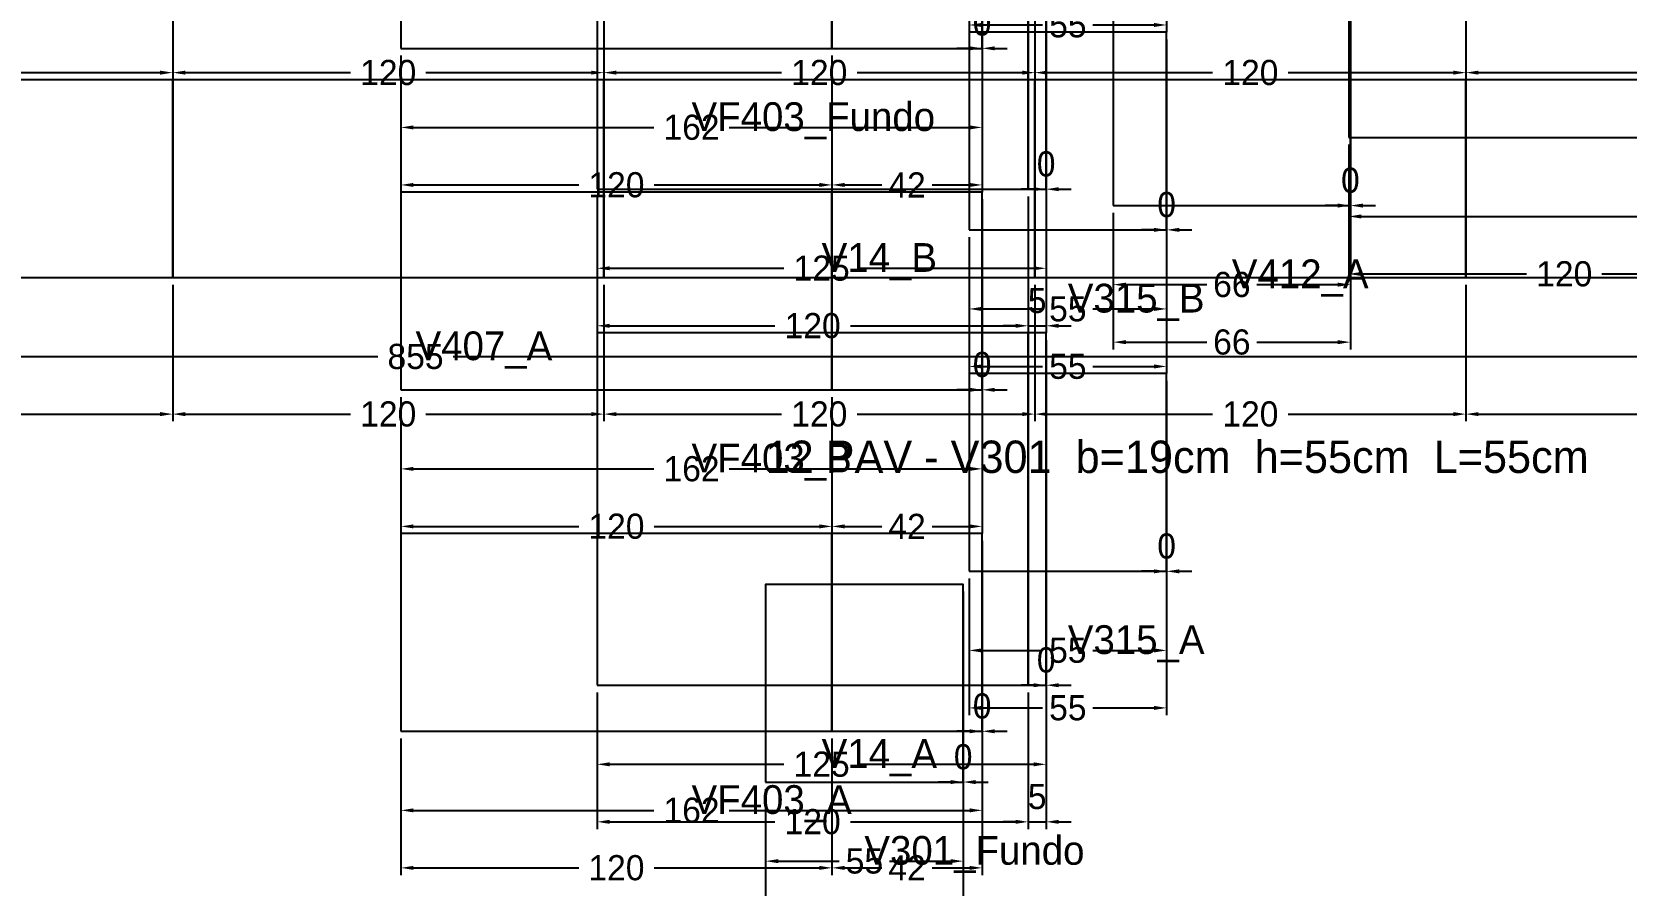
# Model space of a CAD drawing. Header units: metres. Extents: x 946 to 6411, y -603 to 1666.
# Drawn here: x 2185.2 to 2629.1, y -127.8 to 109.6 of the extents above; entities that cross this region are included whole.
import ezdxf

# ---------------------------------------------------------------- set-up
doc = ezdxf.new("R2010")
doc.units = ezdxf.units.M
doc.layers.add('COTA', color=3, linetype='Continuous')
doc.dimstyles.new('COTA_VIG', dxfattribs={"dimtxt": 7, "dimasz": 3.5, "dimexe": 2, "dimexo": 2, "dimgap": 1.5, "dimtad": 1, "dimdec": 1, "dimcen": 2.5, "dimclrd": 3, "dimclre": 3, "dimclrt": 3, "dimazin": 3, "dimtfac": 1, "dimtmove": 0, "dimatfit": 3})

# ---------------------------------------------------------------- blocks, each defined once
blk = doc.blocks.new('_CLOSEDFILLED')
at = {"color": 0, "linetype": 'BYBLOCK'}
blk.add_solid([(-1, 0.16), (0, 0), (-1, -0.16)], dxfattribs=at)
blk = doc.blocks.new('*D154')
at = {"color": 3}
for p, q in [((2342.6, -74.15), (2342.6, -96.15)), ((2467.6, -74.15), (2467.6, -96.15)), ((2346.1, -94.15), (2394.6, -94.15)), ((2415.6, -94.15), (2464.1, -94.15))]:
    blk.add_line(p, q, dxfattribs=at)
at = {"layer": 'Defpoints'}
for p in [(2342.6, -72.15), (2467.6, -72.15), (2342.6, -94.15)]:
    blk.add_point(p, dxfattribs=at)
at = {"layer": 'COTA', "color": 3, "xscale": 3.5, "yscale": 3.5, "rotation": 180}
blk.add_blockref('_CLOSEDFILLED', (2342.6, -94.15), dxfattribs=at)
at = {"layer": 'COTA', "color": 3, "xscale": 3.5, "yscale": 3.5}
blk.add_blockref('_CLOSEDFILLED', (2467.6, -94.15), dxfattribs=at)
at = {"layer": 'COTA', "color": 3, "insert": (2405.1, -94.15), "char_height": 7, "attachment_point": 5}
blk.add_mtext('125', dxfattribs=at)
blk = doc.blocks.new('*D155')
at = {"color": 3}
for p, q in [((2342.6, -74.15), (2342.6, -112.15)), ((2462.6, -74.15), (2462.6, -112.15)), ((2346.1, -110.15), (2392.1, -110.15)), ((2413.1, -110.15), (2459.1, -110.15))]:
    blk.add_line(p, q, dxfattribs=at)
at = {"layer": 'Defpoints'}
for p in [(2342.6, -72.15), (2462.6, -72.15), (2342.6, -110.15)]:
    blk.add_point(p, dxfattribs=at)
at = {"layer": 'COTA', "color": 3, "xscale": 3.5, "yscale": 3.5, "rotation": 180}
blk.add_blockref('_CLOSEDFILLED', (2342.6, -110.15), dxfattribs=at)
at = {"layer": 'COTA', "color": 3, "xscale": 3.5, "yscale": 3.5}
blk.add_blockref('_CLOSEDFILLED', (2462.6, -110.15), dxfattribs=at)
at = {"layer": 'COTA', "color": 3, "insert": (2402.6, -110.15), "char_height": 7, "attachment_point": 5}
blk.add_mtext('120', dxfattribs=at)
blk = doc.blocks.new('*D158')
at = {"color": 3}
for p, q in [((2342.6, 63.85), (2342.6, 41.85)), ((2467.6, 63.85), (2467.6, 41.85)), ((2346.1, 43.85), (2394.6, 43.85)), ((2415.6, 43.85), (2464.1, 43.85))]:
    blk.add_line(p, q, dxfattribs=at)
at = {"layer": 'Defpoints'}
for p in [(2342.6, 65.85), (2467.6, 65.85), (2342.6, 43.85)]:
    blk.add_point(p, dxfattribs=at)
at = {"layer": 'COTA', "color": 3, "xscale": 3.5, "yscale": 3.5, "rotation": 180}
blk.add_blockref('_CLOSEDFILLED', (2342.6, 43.85), dxfattribs=at)
at = {"layer": 'COTA', "color": 3, "xscale": 3.5, "yscale": 3.5}
blk.add_blockref('_CLOSEDFILLED', (2467.6, 43.85), dxfattribs=at)
at = {"layer": 'COTA', "color": 3, "insert": (2405.1, 43.85), "char_height": 7, "attachment_point": 5}
blk.add_mtext('125', dxfattribs=at)
blk = doc.blocks.new('*D159')
at = {"color": 3}
for p, q in [((2342.6, 63.85), (2342.6, 25.85)), ((2462.6, 63.85), (2462.6, 25.85)), ((2346.1, 27.85), (2392.1, 27.85)), ((2413.1, 27.85), (2459.1, 27.85))]:
    blk.add_line(p, q, dxfattribs=at)
at = {"layer": 'Defpoints'}
for p in [(2342.6, 65.85), (2462.6, 65.85), (2342.6, 27.85)]:
    blk.add_point(p, dxfattribs=at)
at = {"layer": 'COTA', "color": 3, "xscale": 3.5, "yscale": 3.5, "rotation": 180}
blk.add_blockref('_CLOSEDFILLED', (2342.6, 27.85), dxfattribs=at)
at = {"layer": 'COTA', "color": 3, "xscale": 3.5, "yscale": 3.5}
blk.add_blockref('_CLOSEDFILLED', (2462.6, 27.85), dxfattribs=at)
at = {"layer": 'COTA', "color": 3, "insert": (2402.6, 27.85), "char_height": 7, "attachment_point": 5}
blk.add_mtext('120', dxfattribs=at)
blk = doc.blocks.new('*D457')
at = {"color": 3}
for p, q in [((2551.82, 78.27), (2551.82, 56.27)), ((3372.82, 78.27), (3372.82, 56.27)), ((2555.32, 58.27), (2951.82, 58.27)), ((2972.82, 58.27), (3369.32, 58.27))]:
    blk.add_line(p, q, dxfattribs=at)
at = {"layer": 'Defpoints'}
for p in [(2551.82, 80.27), (3372.82, 80.27), (2551.82, 58.27)]:
    blk.add_point(p, dxfattribs=at)
at = {"layer": 'COTA', "color": 3, "xscale": 3.5, "yscale": 3.5, "rotation": 180}
blk.add_blockref('_CLOSEDFILLED', (2551.82, 58.27), dxfattribs=at)
at = {"layer": 'COTA', "color": 3, "xscale": 3.5, "yscale": 3.5}
blk.add_blockref('_CLOSEDFILLED', (3372.82, 58.27), dxfattribs=at)
at = {"layer": 'COTA', "color": 3, "insert": (2962.32, 58.27), "char_height": 7, "attachment_point": 5}
blk.add_mtext('821', dxfattribs=at)
blk = doc.blocks.new('*D458')
at = {"color": 3}
for p, q in [((2551.82, 78.27), (2551.82, 40.27)), ((2671.82, 78.27), (2671.82, 40.27)), ((2555.32, 42.27), (2601.32, 42.27)), ((2622.32, 42.27), (2668.32, 42.27))]:
    blk.add_line(p, q, dxfattribs=at)
at = {"layer": 'Defpoints'}
for p in [(2551.82, 80.27), (2671.82, 80.27), (2551.82, 42.27)]:
    blk.add_point(p, dxfattribs=at)
at = {"layer": 'COTA', "color": 3, "xscale": 3.5, "yscale": 3.5, "rotation": 180}
blk.add_blockref('_CLOSEDFILLED', (2551.82, 42.27), dxfattribs=at)
at = {"layer": 'COTA', "color": 3, "xscale": 3.5, "yscale": 3.5}
blk.add_blockref('_CLOSEDFILLED', (2671.82, 42.27), dxfattribs=at)
at = {"layer": 'COTA', "color": 3, "insert": (2611.82, 42.27), "char_height": 7, "attachment_point": 5}
blk.add_mtext('120', dxfattribs=at)
blk = doc.blocks.new('*D1324')
at = {"color": 3}
for p, q in [((2389.5, -101.09), (2389.5, -123.09)), ((2444.5, -101.09), (2444.5, -123.09)), ((2393, -121.09), (2410, -121.09)), ((2424, -121.09), (2441, -121.09))]:
    blk.add_line(p, q, dxfattribs=at)
at = {"layer": 'Defpoints'}
for p in [(2389.5, -99.09), (2444.5, -99.09), (2389.5, -121.09)]:
    blk.add_point(p, dxfattribs=at)
at = {"layer": 'COTA', "color": 3, "xscale": 3.5, "yscale": 3.5, "rotation": 180}
blk.add_blockref('_CLOSEDFILLED', (2389.5, -121.09), dxfattribs=at)
at = {"layer": 'COTA', "color": 3, "xscale": 3.5, "yscale": 3.5}
blk.add_blockref('_CLOSEDFILLED', (2444.5, -121.09), dxfattribs=at)
at = {"layer": 'COTA', "color": 3, "insert": (2417, -121.09), "char_height": 7, "attachment_point": 5}
blk.add_mtext('55', dxfattribs=at)
blk = doc.blocks.new('*D1325')
at = {"color": 3}
for p, q in [((2389.5, -101.09), (2389.5, -139.09)), ((2444.5, -101.09), (2444.5, -139.09)), ((2393, -137.09), (2410, -137.09)), ((2424, -137.09), (2441, -137.09))]:
    blk.add_line(p, q, dxfattribs=at)
at = {"layer": 'Defpoints'}
for p in [(2389.5, -99.09), (2444.5, -99.09), (2389.5, -137.09)]:
    blk.add_point(p, dxfattribs=at)
at = {"layer": 'COTA', "color": 3, "xscale": 3.5, "yscale": 3.5, "rotation": 180}
blk.add_blockref('_CLOSEDFILLED', (2389.5, -137.09), dxfattribs=at)
at = {"layer": 'COTA', "color": 3, "xscale": 3.5, "yscale": 3.5}
blk.add_blockref('_CLOSEDFILLED', (2444.5, -137.09), dxfattribs=at)
at = {"layer": 'COTA', "color": 3, "insert": (2417, -137.09), "char_height": 7, "attachment_point": 5}
blk.add_mtext('55', dxfattribs=at)
blk = doc.blocks.new('*D1483')
at = {"color": 3}
for p, q in [((2446.13, -42.46), (2446.13, -64.46)), ((2501.13, -42.46), (2501.13, -64.46)), ((2449.63, -62.46), (2466.63, -62.46)), ((2480.63, -62.46), (2497.63, -62.46))]:
    blk.add_line(p, q, dxfattribs=at)
at = {"layer": 'Defpoints'}
for p in [(2446.13, -40.46), (2501.13, -40.46), (2446.13, -62.46)]:
    blk.add_point(p, dxfattribs=at)
at = {"layer": 'COTA', "color": 3, "xscale": 3.5, "yscale": 3.5, "rotation": 180}
blk.add_blockref('_CLOSEDFILLED', (2446.13, -62.46), dxfattribs=at)
at = {"layer": 'COTA', "color": 3, "xscale": 3.5, "yscale": 3.5}
blk.add_blockref('_CLOSEDFILLED', (2501.13, -62.46), dxfattribs=at)
at = {"layer": 'COTA', "color": 3, "insert": (2473.63, -62.46), "char_height": 7, "attachment_point": 5}
blk.add_mtext('55', dxfattribs=at)
blk = doc.blocks.new('*D1484')
at = {"color": 3}
for p, q in [((2446.13, -42.46), (2446.13, -80.46)), ((2501.13, -42.46), (2501.13, -80.46)), ((2449.63, -78.46), (2466.63, -78.46)), ((2480.63, -78.46), (2497.63, -78.46))]:
    blk.add_line(p, q, dxfattribs=at)
at = {"layer": 'Defpoints'}
for p in [(2446.13, -40.46), (2501.13, -40.46), (2446.13, -78.46)]:
    blk.add_point(p, dxfattribs=at)
at = {"layer": 'COTA', "color": 3, "xscale": 3.5, "yscale": 3.5, "rotation": 180}
blk.add_blockref('_CLOSEDFILLED', (2446.13, -78.46), dxfattribs=at)
at = {"layer": 'COTA', "color": 3, "xscale": 3.5, "yscale": 3.5}
blk.add_blockref('_CLOSEDFILLED', (2501.13, -78.46), dxfattribs=at)
at = {"layer": 'COTA', "color": 3, "insert": (2473.63, -78.46), "char_height": 7, "attachment_point": 5}
blk.add_mtext('55', dxfattribs=at)
blk = doc.blocks.new('*D1486')
at = {"color": 3}
for p, q in [((2446.13, 52.54), (2446.13, 30.54)), ((2501.13, 52.54), (2501.13, 30.54)), ((2449.63, 32.54), (2466.63, 32.54)), ((2480.63, 32.54), (2497.63, 32.54))]:
    blk.add_line(p, q, dxfattribs=at)
at = {"layer": 'Defpoints'}
for p in [(2446.13, 54.54), (2501.13, 54.54), (2446.13, 32.54)]:
    blk.add_point(p, dxfattribs=at)
at = {"layer": 'COTA', "color": 3, "xscale": 3.5, "yscale": 3.5, "rotation": 180}
blk.add_blockref('_CLOSEDFILLED', (2446.13, 32.54), dxfattribs=at)
at = {"layer": 'COTA', "color": 3, "xscale": 3.5, "yscale": 3.5}
blk.add_blockref('_CLOSEDFILLED', (2501.13, 32.54), dxfattribs=at)
at = {"layer": 'COTA', "color": 3, "insert": (2473.63, 32.54), "char_height": 7, "attachment_point": 5}
blk.add_mtext('55', dxfattribs=at)
blk = doc.blocks.new('*D1487')
at = {"color": 3}
for p, q in [((2446.13, 52.54), (2446.13, 14.54)), ((2501.13, 52.54), (2501.13, 14.54)), ((2449.63, 16.54), (2466.63, 16.54)), ((2480.63, 16.54), (2497.63, 16.54))]:
    blk.add_line(p, q, dxfattribs=at)
at = {"layer": 'Defpoints'}
for p in [(2446.13, 54.54), (2501.13, 54.54), (2446.13, 16.54)]:
    blk.add_point(p, dxfattribs=at)
at = {"layer": 'COTA', "color": 3, "xscale": 3.5, "yscale": 3.5, "rotation": 180}
blk.add_blockref('_CLOSEDFILLED', (2446.13, 16.54), dxfattribs=at)
at = {"layer": 'COTA', "color": 3, "xscale": 3.5, "yscale": 3.5}
blk.add_blockref('_CLOSEDFILLED', (2501.13, 16.54), dxfattribs=at)
at = {"layer": 'COTA', "color": 3, "insert": (2473.63, 16.54), "char_height": 7, "attachment_point": 5}
blk.add_mtext('55', dxfattribs=at)
blk = doc.blocks.new('*D1490')
at = {"color": 3}
for p, q in [((2446.13, 147.54), (2446.13, 109.54)), ((2501.13, 147.54), (2501.13, 109.54)), ((2449.63, 111.54), (2466.63, 111.54)), ((2480.63, 111.54), (2497.63, 111.54))]:
    blk.add_line(p, q, dxfattribs=at)
at = {"layer": 'Defpoints'}
for p in [(2446.13, 149.54), (2501.13, 149.54), (2446.13, 111.54)]:
    blk.add_point(p, dxfattribs=at)
at = {"layer": 'COTA', "color": 3, "xscale": 3.5, "yscale": 3.5, "rotation": 180}
blk.add_blockref('_CLOSEDFILLED', (2446.13, 111.54), dxfattribs=at)
at = {"layer": 'COTA', "color": 3, "xscale": 3.5, "yscale": 3.5}
blk.add_blockref('_CLOSEDFILLED', (2501.13, 111.54), dxfattribs=at)
at = {"layer": 'COTA', "color": 3, "insert": (2473.63, 111.54), "char_height": 7, "attachment_point": 5}
blk.add_mtext('55', dxfattribs=at)
blk = doc.blocks.new('*D1771')
at = {"color": 3}
for p, q in [((2287.98, -86.96), (2287.98, -108.96)), ((2449.78, -86.96), (2449.78, -108.96)), ((2291.48, -106.96), (2358.38, -106.96)), ((2379.38, -106.96), (2446.28, -106.96))]:
    blk.add_line(p, q, dxfattribs=at)
at = {"layer": 'Defpoints'}
for p in [(2287.98, -84.96), (2449.78, -84.96), (2287.98, -106.96)]:
    blk.add_point(p, dxfattribs=at)
at = {"layer": 'COTA', "color": 3, "xscale": 3.5, "yscale": 3.5, "rotation": 180}
blk.add_blockref('_CLOSEDFILLED', (2287.98, -106.96), dxfattribs=at)
at = {"layer": 'COTA', "color": 3, "xscale": 3.5, "yscale": 3.5}
blk.add_blockref('_CLOSEDFILLED', (2449.78, -106.96), dxfattribs=at)
at = {"layer": 'COTA', "color": 3, "insert": (2368.88, -106.96), "char_height": 7, "attachment_point": 5}
blk.add_mtext('162', dxfattribs=at)
blk = doc.blocks.new('*D1772')
at = {"color": 3}
for p, q in [((2287.98, -86.96), (2287.98, -124.96)), ((2407.98, -86.96), (2407.98, -124.96)), ((2291.48, -122.96), (2337.48, -122.96)), ((2358.48, -122.96), (2404.48, -122.96))]:
    blk.add_line(p, q, dxfattribs=at)
at = {"layer": 'Defpoints'}
for p in [(2287.98, -84.96), (2407.98, -84.96), (2287.98, -122.96)]:
    blk.add_point(p, dxfattribs=at)
at = {"layer": 'COTA', "color": 3, "xscale": 3.5, "yscale": 3.5, "rotation": 180}
blk.add_blockref('_CLOSEDFILLED', (2287.98, -122.96), dxfattribs=at)
at = {"layer": 'COTA', "color": 3, "xscale": 3.5, "yscale": 3.5}
blk.add_blockref('_CLOSEDFILLED', (2407.98, -122.96), dxfattribs=at)
at = {"layer": 'COTA', "color": 3, "insert": (2347.98, -122.96), "char_height": 7, "attachment_point": 5}
blk.add_mtext('120', dxfattribs=at)
blk = doc.blocks.new('*D1773')
at = {"color": 3}
for p, q in [((2407.98, -86.96), (2407.98, -124.96)), ((2449.78, -86.96), (2449.78, -124.96)), ((2411.48, -122.96), (2421.88, -122.96)), ((2435.88, -122.96), (2446.28, -122.96))]:
    blk.add_line(p, q, dxfattribs=at)
at = {"layer": 'Defpoints'}
for p in [(2407.98, -84.96), (2449.78, -84.96), (2407.98, -122.96)]:
    blk.add_point(p, dxfattribs=at)
at = {"layer": 'COTA', "color": 3, "xscale": 3.5, "yscale": 3.5, "rotation": 180}
blk.add_blockref('_CLOSEDFILLED', (2407.98, -122.96), dxfattribs=at)
at = {"layer": 'COTA', "color": 3, "xscale": 3.5, "yscale": 3.5}
blk.add_blockref('_CLOSEDFILLED', (2449.78, -122.96), dxfattribs=at)
at = {"layer": 'COTA', "color": 3, "insert": (2428.88, -122.96), "char_height": 7, "attachment_point": 5}
blk.add_mtext('42', dxfattribs=at)
blk = doc.blocks.new('*D1775')
at = {"color": 3}
for p, q in [((2287.98, 8.04), (2287.98, -13.96)), ((2449.78, 8.04), (2449.78, -13.96)), ((2291.48, -11.96), (2358.38, -11.96)), ((2379.38, -11.96), (2446.28, -11.96))]:
    blk.add_line(p, q, dxfattribs=at)
at = {"layer": 'Defpoints'}
for p in [(2287.98, 10.04), (2449.78, 10.04), (2287.98, -11.96)]:
    blk.add_point(p, dxfattribs=at)
at = {"layer": 'COTA', "color": 3, "xscale": 3.5, "yscale": 3.5, "rotation": 180}
blk.add_blockref('_CLOSEDFILLED', (2287.98, -11.96), dxfattribs=at)
at = {"layer": 'COTA', "color": 3, "xscale": 3.5, "yscale": 3.5}
blk.add_blockref('_CLOSEDFILLED', (2449.78, -11.96), dxfattribs=at)
at = {"layer": 'COTA', "color": 3, "insert": (2368.88, -11.96), "char_height": 7, "attachment_point": 5}
blk.add_mtext('162', dxfattribs=at)
blk = doc.blocks.new('*D1776')
at = {"color": 3}
for p, q in [((2287.98, 8.04), (2287.98, -29.96)), ((2407.98, 8.04), (2407.98, -29.96)), ((2291.48, -27.96), (2337.48, -27.96)), ((2358.48, -27.96), (2404.48, -27.96))]:
    blk.add_line(p, q, dxfattribs=at)
at = {"layer": 'Defpoints'}
for p in [(2287.98, 10.04), (2407.98, 10.04), (2287.98, -27.96)]:
    blk.add_point(p, dxfattribs=at)
at = {"layer": 'COTA', "color": 3, "xscale": 3.5, "yscale": 3.5, "rotation": 180}
blk.add_blockref('_CLOSEDFILLED', (2287.98, -27.96), dxfattribs=at)
at = {"layer": 'COTA', "color": 3, "xscale": 3.5, "yscale": 3.5}
blk.add_blockref('_CLOSEDFILLED', (2407.98, -27.96), dxfattribs=at)
at = {"layer": 'COTA', "color": 3, "insert": (2347.98, -27.96), "char_height": 7, "attachment_point": 5}
blk.add_mtext('120', dxfattribs=at)
blk = doc.blocks.new('*D1777')
at = {"color": 3}
for p, q in [((2407.98, 8.04), (2407.98, -29.96)), ((2449.78, 8.04), (2449.78, -29.96)), ((2411.48, -27.96), (2421.88, -27.96)), ((2435.88, -27.96), (2446.28, -27.96))]:
    blk.add_line(p, q, dxfattribs=at)
at = {"layer": 'Defpoints'}
for p in [(2407.98, 10.04), (2449.78, 10.04), (2407.98, -27.96)]:
    blk.add_point(p, dxfattribs=at)
at = {"layer": 'COTA', "color": 3, "xscale": 3.5, "yscale": 3.5, "rotation": 180}
blk.add_blockref('_CLOSEDFILLED', (2407.98, -27.96), dxfattribs=at)
at = {"layer": 'COTA', "color": 3, "xscale": 3.5, "yscale": 3.5}
blk.add_blockref('_CLOSEDFILLED', (2449.78, -27.96), dxfattribs=at)
at = {"layer": 'COTA', "color": 3, "insert": (2428.88, -27.96), "char_height": 7, "attachment_point": 5}
blk.add_mtext('42', dxfattribs=at)
blk = doc.blocks.new('*D1779')
at = {"color": 3}
for p, q in [((2287.98, 103.04), (2287.98, 81.04)), ((2449.78, 103.04), (2449.78, 81.04)), ((2291.48, 83.04), (2358.38, 83.04)), ((2379.38, 83.04), (2446.28, 83.04))]:
    blk.add_line(p, q, dxfattribs=at)
at = {"layer": 'Defpoints'}
for p in [(2287.98, 105.04), (2449.78, 105.04), (2287.98, 83.04)]:
    blk.add_point(p, dxfattribs=at)
at = {"layer": 'COTA', "color": 3, "xscale": 3.5, "yscale": 3.5, "rotation": 180}
blk.add_blockref('_CLOSEDFILLED', (2287.98, 83.04), dxfattribs=at)
at = {"layer": 'COTA', "color": 3, "xscale": 3.5, "yscale": 3.5}
blk.add_blockref('_CLOSEDFILLED', (2449.78, 83.04), dxfattribs=at)
at = {"layer": 'COTA', "color": 3, "insert": (2368.88, 83.04), "char_height": 7, "attachment_point": 5}
blk.add_mtext('162', dxfattribs=at)
blk = doc.blocks.new('*D1780')
at = {"color": 3}
for p, q in [((2287.98, 103.04), (2287.98, 65.04)), ((2407.98, 103.04), (2407.98, 65.04)), ((2291.48, 67.04), (2337.48, 67.04)), ((2358.48, 67.04), (2404.48, 67.04))]:
    blk.add_line(p, q, dxfattribs=at)
at = {"layer": 'Defpoints'}
for p in [(2287.98, 105.04), (2407.98, 105.04), (2287.98, 67.04)]:
    blk.add_point(p, dxfattribs=at)
at = {"layer": 'COTA', "color": 3, "xscale": 3.5, "yscale": 3.5, "rotation": 180}
blk.add_blockref('_CLOSEDFILLED', (2287.98, 67.04), dxfattribs=at)
at = {"layer": 'COTA', "color": 3, "xscale": 3.5, "yscale": 3.5}
blk.add_blockref('_CLOSEDFILLED', (2407.98, 67.04), dxfattribs=at)
at = {"layer": 'COTA', "color": 3, "insert": (2347.98, 67.04), "char_height": 7, "attachment_point": 5}
blk.add_mtext('120', dxfattribs=at)
blk = doc.blocks.new('*D1781')
at = {"color": 3}
for p, q in [((2407.98, 103.04), (2407.98, 65.04)), ((2449.78, 103.04), (2449.78, 65.04)), ((2411.48, 67.04), (2421.88, 67.04)), ((2435.88, 67.04), (2446.28, 67.04))]:
    blk.add_line(p, q, dxfattribs=at)
at = {"layer": 'Defpoints'}
for p in [(2407.98, 105.04), (2449.78, 105.04), (2407.98, 67.04)]:
    blk.add_point(p, dxfattribs=at)
at = {"layer": 'COTA', "color": 3, "xscale": 3.5, "yscale": 3.5, "rotation": 180}
blk.add_blockref('_CLOSEDFILLED', (2407.98, 67.04), dxfattribs=at)
at = {"layer": 'COTA', "color": 3, "xscale": 3.5, "yscale": 3.5}
blk.add_blockref('_CLOSEDFILLED', (2449.78, 67.04), dxfattribs=at)
at = {"layer": 'COTA', "color": 3, "insert": (2428.88, 67.04), "char_height": 7, "attachment_point": 5}
blk.add_mtext('42', dxfattribs=at)
blk = doc.blocks.new('*D1846')
at = {"color": 3}
for p, q in [((1864.45, 39.28), (1864.45, 17.28)), ((2719.65, 39.28), (2719.65, 17.28)), ((1867.95, 19.28), (2281.55, 19.28)), ((2302.55, 19.28), (2716.15, 19.28))]:
    blk.add_line(p, q, dxfattribs=at)
at = {"layer": 'Defpoints'}
for p in [(1864.45, 41.28), (2719.65, 41.28), (1864.45, 19.28)]:
    blk.add_point(p, dxfattribs=at)
at = {"layer": 'COTA', "color": 3, "xscale": 3.5, "yscale": 3.5, "rotation": 180}
blk.add_blockref('_CLOSEDFILLED', (1864.45, 19.28), dxfattribs=at)
at = {"layer": 'COTA', "color": 3, "xscale": 3.5, "yscale": 3.5}
blk.add_blockref('_CLOSEDFILLED', (2719.65, 19.28), dxfattribs=at)
at = {"layer": 'COTA', "color": 3, "insert": (2292.05, 19.28), "char_height": 7, "attachment_point": 5}
blk.add_mtext('855', dxfattribs=at)
blk = doc.blocks.new('*D1849')
at = {"color": 3}
for p, q in [((2104.45, 39.28), (2104.45, 1.28)), ((2224.45, 39.28), (2224.45, 1.28)), ((2107.95, 3.28), (2153.95, 3.28)), ((2174.95, 3.28), (2220.95, 3.28))]:
    blk.add_line(p, q, dxfattribs=at)
at = {"layer": 'Defpoints'}
for p in [(2104.45, 41.28), (2224.45, 41.28), (2104.45, 3.28)]:
    blk.add_point(p, dxfattribs=at)
at = {"layer": 'COTA', "color": 3, "xscale": 3.5, "yscale": 3.5, "rotation": 180}
blk.add_blockref('_CLOSEDFILLED', (2104.45, 3.28), dxfattribs=at)
at = {"layer": 'COTA', "color": 3, "xscale": 3.5, "yscale": 3.5}
blk.add_blockref('_CLOSEDFILLED', (2224.45, 3.28), dxfattribs=at)
at = {"layer": 'COTA', "color": 3, "insert": (2164.45, 3.28), "char_height": 7, "attachment_point": 5}
blk.add_mtext('120', dxfattribs=at)
blk = doc.blocks.new('*D1850')
at = {"color": 3}
for p, q in [((2224.45, 39.28), (2224.45, 1.28)), ((2344.45, 39.28), (2344.45, 1.28)), ((2227.95, 3.28), (2273.95, 3.28)), ((2294.95, 3.28), (2340.95, 3.28))]:
    blk.add_line(p, q, dxfattribs=at)
at = {"layer": 'Defpoints'}
for p in [(2224.45, 41.28), (2344.45, 41.28), (2224.45, 3.28)]:
    blk.add_point(p, dxfattribs=at)
at = {"layer": 'COTA', "color": 3, "xscale": 3.5, "yscale": 3.5, "rotation": 180}
blk.add_blockref('_CLOSEDFILLED', (2224.45, 3.28), dxfattribs=at)
at = {"layer": 'COTA', "color": 3, "xscale": 3.5, "yscale": 3.5}
blk.add_blockref('_CLOSEDFILLED', (2344.45, 3.28), dxfattribs=at)
at = {"layer": 'COTA', "color": 3, "insert": (2284.45, 3.28), "char_height": 7, "attachment_point": 5}
blk.add_mtext('120', dxfattribs=at)
blk = doc.blocks.new('*D1851')
at = {"color": 3}
for p, q in [((2344.45, 39.28), (2344.45, 1.28)), ((2464.45, 39.28), (2464.45, 1.28)), ((2347.95, 3.28), (2393.95, 3.28)), ((2414.95, 3.28), (2460.95, 3.28))]:
    blk.add_line(p, q, dxfattribs=at)
at = {"layer": 'Defpoints'}
for p in [(2344.45, 41.28), (2464.45, 41.28), (2344.45, 3.28)]:
    blk.add_point(p, dxfattribs=at)
at = {"layer": 'COTA', "color": 3, "xscale": 3.5, "yscale": 3.5, "rotation": 180}
blk.add_blockref('_CLOSEDFILLED', (2344.45, 3.28), dxfattribs=at)
at = {"layer": 'COTA', "color": 3, "xscale": 3.5, "yscale": 3.5}
blk.add_blockref('_CLOSEDFILLED', (2464.45, 3.28), dxfattribs=at)
at = {"layer": 'COTA', "color": 3, "insert": (2404.45, 3.28), "char_height": 7, "attachment_point": 5}
blk.add_mtext('120', dxfattribs=at)
blk = doc.blocks.new('*D1852')
at = {"color": 3}
for p, q in [((2464.45, 39.28), (2464.45, 1.28)), ((2584.45, 39.28), (2584.45, 1.28)), ((2467.95, 3.28), (2513.95, 3.28)), ((2534.95, 3.28), (2580.95, 3.28))]:
    blk.add_line(p, q, dxfattribs=at)
at = {"layer": 'Defpoints'}
for p in [(2464.45, 41.28), (2584.45, 41.28), (2464.45, 3.28)]:
    blk.add_point(p, dxfattribs=at)
at = {"layer": 'COTA', "color": 3, "xscale": 3.5, "yscale": 3.5, "rotation": 180}
blk.add_blockref('_CLOSEDFILLED', (2464.45, 3.28), dxfattribs=at)
at = {"layer": 'COTA', "color": 3, "xscale": 3.5, "yscale": 3.5}
blk.add_blockref('_CLOSEDFILLED', (2584.45, 3.28), dxfattribs=at)
at = {"layer": 'COTA', "color": 3, "insert": (2524.45, 3.28), "char_height": 7, "attachment_point": 5}
blk.add_mtext('120', dxfattribs=at)
blk = doc.blocks.new('*D1853')
at = {"color": 3}
for p, q in [((2584.45, 39.28), (2584.45, 1.28)), ((2704.45, 39.28), (2704.45, 1.28)), ((2587.95, 3.28), (2633.95, 3.28)), ((2654.95, 3.28), (2700.95, 3.28))]:
    blk.add_line(p, q, dxfattribs=at)
at = {"layer": 'Defpoints'}
for p in [(2584.45, 41.28), (2704.45, 41.28), (2584.45, 3.28)]:
    blk.add_point(p, dxfattribs=at)
at = {"layer": 'COTA', "color": 3, "xscale": 3.5, "yscale": 3.5, "rotation": 180}
blk.add_blockref('_CLOSEDFILLED', (2584.45, 3.28), dxfattribs=at)
at = {"layer": 'COTA', "color": 3, "xscale": 3.5, "yscale": 3.5}
blk.add_blockref('_CLOSEDFILLED', (2704.45, 3.28), dxfattribs=at)
at = {"layer": 'COTA', "color": 3, "insert": (2644.45, 3.28), "char_height": 7, "attachment_point": 5}
blk.add_mtext('120', dxfattribs=at)
blk = doc.blocks.new('*D1859')
at = {"color": 3}
for p, q in [((2104.45, 134.28), (2104.45, 96.28)), ((2224.45, 134.28), (2224.45, 96.28)), ((2107.95, 98.28), (2153.95, 98.28)), ((2174.95, 98.28), (2220.95, 98.28))]:
    blk.add_line(p, q, dxfattribs=at)
at = {"layer": 'Defpoints'}
for p in [(2104.45, 136.28), (2224.45, 136.28), (2104.45, 98.28)]:
    blk.add_point(p, dxfattribs=at)
at = {"layer": 'COTA', "color": 3, "xscale": 3.5, "yscale": 3.5, "rotation": 180}
blk.add_blockref('_CLOSEDFILLED', (2104.45, 98.28), dxfattribs=at)
at = {"layer": 'COTA', "color": 3, "xscale": 3.5, "yscale": 3.5}
blk.add_blockref('_CLOSEDFILLED', (2224.45, 98.28), dxfattribs=at)
at = {"layer": 'COTA', "color": 3, "insert": (2164.45, 98.28), "char_height": 7, "attachment_point": 5}
blk.add_mtext('120', dxfattribs=at)
blk = doc.blocks.new('*D1860')
at = {"color": 3}
for p, q in [((2224.45, 134.28), (2224.45, 96.28)), ((2344.45, 134.28), (2344.45, 96.28)), ((2227.95, 98.28), (2273.95, 98.28)), ((2294.95, 98.28), (2340.95, 98.28))]:
    blk.add_line(p, q, dxfattribs=at)
at = {"layer": 'Defpoints'}
for p in [(2224.45, 136.28), (2344.45, 136.28), (2224.45, 98.28)]:
    blk.add_point(p, dxfattribs=at)
at = {"layer": 'COTA', "color": 3, "xscale": 3.5, "yscale": 3.5, "rotation": 180}
blk.add_blockref('_CLOSEDFILLED', (2224.45, 98.28), dxfattribs=at)
at = {"layer": 'COTA', "color": 3, "xscale": 3.5, "yscale": 3.5}
blk.add_blockref('_CLOSEDFILLED', (2344.45, 98.28), dxfattribs=at)
at = {"layer": 'COTA', "color": 3, "insert": (2284.45, 98.28), "char_height": 7, "attachment_point": 5}
blk.add_mtext('120', dxfattribs=at)
blk = doc.blocks.new('*D1861')
at = {"color": 3}
for p, q in [((2344.45, 134.28), (2344.45, 96.28)), ((2464.45, 134.28), (2464.45, 96.28)), ((2347.95, 98.28), (2393.95, 98.28)), ((2414.95, 98.28), (2460.95, 98.28))]:
    blk.add_line(p, q, dxfattribs=at)
at = {"layer": 'Defpoints'}
for p in [(2344.45, 136.28), (2464.45, 136.28), (2344.45, 98.28)]:
    blk.add_point(p, dxfattribs=at)
at = {"layer": 'COTA', "color": 3, "xscale": 3.5, "yscale": 3.5, "rotation": 180}
blk.add_blockref('_CLOSEDFILLED', (2344.45, 98.28), dxfattribs=at)
at = {"layer": 'COTA', "color": 3, "xscale": 3.5, "yscale": 3.5}
blk.add_blockref('_CLOSEDFILLED', (2464.45, 98.28), dxfattribs=at)
at = {"layer": 'COTA', "color": 3, "insert": (2404.45, 98.28), "char_height": 7, "attachment_point": 5}
blk.add_mtext('120', dxfattribs=at)
blk = doc.blocks.new('*D1862')
at = {"color": 3}
for p, q in [((2464.45, 134.28), (2464.45, 96.28)), ((2584.45, 134.28), (2584.45, 96.28)), ((2467.95, 98.28), (2513.95, 98.28)), ((2534.95, 98.28), (2580.95, 98.28))]:
    blk.add_line(p, q, dxfattribs=at)
at = {"layer": 'Defpoints'}
for p in [(2464.45, 136.28), (2584.45, 136.28), (2464.45, 98.28)]:
    blk.add_point(p, dxfattribs=at)
at = {"layer": 'COTA', "color": 3, "xscale": 3.5, "yscale": 3.5, "rotation": 180}
blk.add_blockref('_CLOSEDFILLED', (2464.45, 98.28), dxfattribs=at)
at = {"layer": 'COTA', "color": 3, "xscale": 3.5, "yscale": 3.5}
blk.add_blockref('_CLOSEDFILLED', (2584.45, 98.28), dxfattribs=at)
at = {"layer": 'COTA', "color": 3, "insert": (2524.45, 98.28), "char_height": 7, "attachment_point": 5}
blk.add_mtext('120', dxfattribs=at)
blk = doc.blocks.new('*D1863')
at = {"color": 3}
for p, q in [((2584.45, 134.28), (2584.45, 96.28)), ((2704.45, 134.28), (2704.45, 96.28)), ((2587.95, 98.28), (2633.95, 98.28)), ((2654.95, 98.28), (2700.95, 98.28))]:
    blk.add_line(p, q, dxfattribs=at)
at = {"layer": 'Defpoints'}
for p in [(2584.45, 136.28), (2704.45, 136.28), (2584.45, 98.28)]:
    blk.add_point(p, dxfattribs=at)
at = {"layer": 'COTA', "color": 3, "xscale": 3.5, "yscale": 3.5, "rotation": 180}
blk.add_blockref('_CLOSEDFILLED', (2584.45, 98.28), dxfattribs=at)
at = {"layer": 'COTA', "color": 3, "xscale": 3.5, "yscale": 3.5}
blk.add_blockref('_CLOSEDFILLED', (2704.45, 98.28), dxfattribs=at)
at = {"layer": 'COTA', "color": 3, "insert": (2644.45, 98.28), "char_height": 7, "attachment_point": 5}
blk.add_mtext('120', dxfattribs=at)
blk = doc.blocks.new('*D1933')
at = {"color": 3}
for p, q in [((2486.29, 59.3), (2486.29, 37.3)), ((2552.29, 59.3), (2552.29, 37.3)), ((2489.79, 39.3), (2512.29, 39.3)), ((2526.29, 39.3), (2548.79, 39.3))]:
    blk.add_line(p, q, dxfattribs=at)
at = {"layer": 'Defpoints'}
for p in [(2486.29, 61.3), (2552.29, 61.3), (2486.29, 39.3)]:
    blk.add_point(p, dxfattribs=at)
at = {"layer": 'COTA', "color": 3, "xscale": 3.5, "yscale": 3.5, "rotation": 180}
blk.add_blockref('_CLOSEDFILLED', (2486.29, 39.3), dxfattribs=at)
at = {"layer": 'COTA', "color": 3, "xscale": 3.5, "yscale": 3.5}
blk.add_blockref('_CLOSEDFILLED', (2552.29, 39.3), dxfattribs=at)
at = {"layer": 'COTA', "color": 3, "insert": (2519.29, 39.3), "char_height": 7, "attachment_point": 5}
blk.add_mtext('66', dxfattribs=at)
blk = doc.blocks.new('*D1934')
at = {"color": 3}
for p, q in [((2486.29, 59.3), (2486.29, 21.3)), ((2552.29, 59.3), (2552.29, 21.3)), ((2489.79, 23.3), (2512.29, 23.3)), ((2526.29, 23.3), (2548.79, 23.3))]:
    blk.add_line(p, q, dxfattribs=at)
at = {"layer": 'Defpoints'}
for p in [(2486.29, 61.3), (2552.29, 61.3), (2486.29, 23.3)]:
    blk.add_point(p, dxfattribs=at)
at = {"layer": 'COTA', "color": 3, "xscale": 3.5, "yscale": 3.5, "rotation": 180}
blk.add_blockref('_CLOSEDFILLED', (2486.29, 23.3), dxfattribs=at)
at = {"layer": 'COTA', "color": 3, "xscale": 3.5, "yscale": 3.5}
blk.add_blockref('_CLOSEDFILLED', (2552.29, 23.3), dxfattribs=at)
at = {"layer": 'COTA', "color": 3, "insert": (2519.29, 23.3), "char_height": 7, "attachment_point": 5}
blk.add_mtext('66', dxfattribs=at)

msp = doc.modelspace()

# ---------------------------------------------------------------- linework, layer by layer
at = {"layer": 'Paineis'}
for points in [[(2287.98, 105.04), (2407.98, 105.04), (2407.98, 160.04), (2287.98, 160.04)], [(2342.6, 65.85), (2462.6, 65.85), (2462.6, 163.85), (2342.6, 163.85)], [(2407.98, 105.04), (2449.78, 105.04), (2449.78, 160.04), (2407.98, 160.04)], [(2462.6, 65.85), (2467.6, 65.85), (2467.6, 163.85), (2462.6, 163.85)], [(2551.82, 80.27), (2671.82, 80.27), (2671.82, 135.27), (2551.82, 135.27)], [(2486.29, 61.3), (2552.29, 61.3), (2552.29, 116.3), (2486.29, 116.3)], [(2446.13, 54.54), (2501.13, 54.54), (2501.13, 109.54), (2446.13, 109.54)], [(2104.45, 41.28), (2224.45, 41.28), (2224.45, 96.28), (2104.45, 96.28)], [(2224.45, 41.28), (2344.45, 41.28), (2344.45, 96.28), (2224.45, 96.28)], [(2344.45, 41.28), (2464.45, 41.28), (2464.45, 96.28), (2344.45, 96.28)], [(2464.45, 41.28), (2584.45, 41.28), (2584.45, 96.28), (2464.45, 96.28)], [(2584.45, 41.28), (2704.45, 41.28), (2704.45, 96.28), (2584.45, 96.28)], [(2287.98, 10.04), (2407.98, 10.04), (2407.98, 65.04), (2287.98, 65.04)], [(2407.98, 10.04), (2449.78, 10.04), (2449.78, 65.04), (2407.98, 65.04)], [(2342.6, -72.15), (2462.6, -72.15), (2462.6, 25.85), (2342.6, 25.85)], [(2462.6, -72.15), (2467.6, -72.15), (2467.6, 25.85), (2462.6, 25.85)], [(2446.13, -40.46), (2501.13, -40.46), (2501.13, 14.54), (2446.13, 14.54)], [(2287.98, -84.96), (2407.98, -84.96), (2407.98, -29.96), (2287.98, -29.96)], [(2407.98, -84.96), (2449.78, -84.96), (2449.78, -29.96), (2407.98, -29.96)], [(2389.5, -99.09), (2444.5, -99.09), (2444.5, -44.09), (2389.5, -44.09)]]:
    msp.add_lwpolyline(points, close=True, dxfattribs=at)

# ---------------------------------------------------------------- texts
at = {"layer": 'NOMENCLATURA', "insert": (2389.5, -4.09), "char_height": 9, "attachment_point": 1}
msp.add_mtext('12 PAV - V301  b=19cm  h=55cm  L=55cm', dxfattribs=at)
at = {"layer": 'Texto Secao', "char_height": 8, "attachment_point": 1}
for s, insert in [('VF403_Fundo', (2368.88, 90.04)), ('V14_B', (2405.1, 50.85)), ('V412_A', (2519.29, 46.3)), ('V315_B', (2473.63, 39.54)), ('V407_A', (2292.05, 26.28)), ('VF403_B', (2368.88, -4.96)), ('V315_A', (2473.63, -55.46)), ('V14_A', (2405.1, -87.15)), ('VF403_A', (2368.88, -99.96)), ('V301_Fundo', (2417, -114.09))]:
    msp.add_mtext(s, dxfattribs=dict(at, insert=insert))

# ---------------------------------------------------------------- dimensions: what is measured, and where the dimension line sits
at = {"layer": 'COTA'}
for base, p1, p2 in [((2449.78, 105.04), (2449.78, 105.04), (2449.78, 160.04)), ((2467.6, 65.85), (2467.6, 65.85), (2467.6, 163.85)), ((2552.29, 61.3), (2552.29, 61.3), (2552.29, 116.3)), ((2501.13, 54.54), (2501.13, 54.54), (2501.13, 109.54)), ((2449.78, 10.04), (2449.78, 10.04), (2449.78, 65.04)), ((2462.6, 27.85), (2462.6, 65.85), (2467.6, 65.85)), ((2467.6, -72.15), (2467.6, -72.15), (2467.6, 25.85)), ((2501.13, -40.46), (2501.13, -40.46), (2501.13, 14.54)), ((2449.78, -84.96), (2449.78, -84.96), (2449.78, -29.96)), ((2444.5, -99.09), (2444.5, -99.09), (2444.5, -44.09)), ((2462.6, -110.15), (2462.6, -72.15), (2467.6, -72.15))]:
    msp.add_linear_dim(base=base, p1=p1, p2=p2, dimstyle='COTA_VIG', dxfattribs=at).render()
for base, p1, p2, picture, middle in [((2446.13, 111.54), (2446.13, 149.54), (2501.13, 149.54), '*D1490', (2473.63, 111.54)), ((2104.45, 98.28), (2104.45, 136.28), (2224.45, 136.28), '*D1859', (2164.45, 98.28)), ((2224.45, 98.28), (2224.45, 136.28), (2344.45, 136.28), '*D1860', (2284.45, 98.28)), ((2344.45, 98.28), (2344.45, 136.28), (2464.45, 136.28), '*D1861', (2404.45, 98.28)), ((2464.45, 98.28), (2464.45, 136.28), (2584.45, 136.28), '*D1862', (2524.45, 98.28)), ((2584.45, 98.28), (2584.45, 136.28), (2704.45, 136.28), '*D1863', (2644.45, 98.28)), ((2287.98, 83.04), (2287.98, 105.04), (2449.78, 105.04), '*D1779', (2368.88, 83.04)), ((2287.98, 67.04), (2287.98, 105.04), (2407.98, 105.04), '*D1780', (2347.98, 67.04)), ((2407.98, 67.04), (2407.98, 105.04), (2449.78, 105.04), '*D1781', (2428.88, 67.04)), ((2551.82, 58.27), (2551.82, 80.27), (3372.82, 80.27), '*D457', (2962.32, 58.27)), ((2551.82, 42.27), (2551.82, 80.27), (2671.82, 80.27), '*D458', (2611.82, 42.27)), ((2342.6, 43.85), (2342.6, 65.85), (2467.6, 65.85), '*D158', (2405.1, 43.85)), ((2342.6, 27.85), (2342.6, 65.85), (2462.6, 65.85), '*D159', (2402.6, 27.85)), ((2486.29, 39.3), (2486.29, 61.3), (2552.29, 61.3), '*D1933', (2519.29, 39.3)), ((2486.29, 23.3), (2486.29, 61.3), (2552.29, 61.3), '*D1934', (2519.29, 23.3)), ((2446.13, 32.54), (2446.13, 54.54), (2501.13, 54.54), '*D1486', (2473.63, 32.54)), ((2446.13, 16.54), (2446.13, 54.54), (2501.13, 54.54), '*D1487', (2473.63, 16.54)), ((1864.45, 19.28), (1864.45, 41.28), (2719.65, 41.28), '*D1846', (2292.05, 19.28)), ((2104.45, 3.28), (2104.45, 41.28), (2224.45, 41.28), '*D1849', (2164.45, 3.28)), ((2224.45, 3.28), (2224.45, 41.28), (2344.45, 41.28), '*D1850', (2284.45, 3.28)), ((2344.45, 3.28), (2344.45, 41.28), (2464.45, 41.28), '*D1851', (2404.45, 3.28)), ((2464.45, 3.28), (2464.45, 41.28), (2584.45, 41.28), '*D1852', (2524.45, 3.28)), ((2584.45, 3.28), (2584.45, 41.28), (2704.45, 41.28), '*D1853', (2644.45, 3.28)), ((2287.98, -11.96), (2287.98, 10.04), (2449.78, 10.04), '*D1775', (2368.88, -11.96)), ((2287.98, -27.96), (2287.98, 10.04), (2407.98, 10.04), '*D1776', (2347.98, -27.96)), ((2407.98, -27.96), (2407.98, 10.04), (2449.78, 10.04), '*D1777', (2428.88, -27.96)), ((2446.13, -62.46), (2446.13, -40.46), (2501.13, -40.46), '*D1483', (2473.63, -62.46)), ((2446.13, -78.46), (2446.13, -40.46), (2501.13, -40.46), '*D1484', (2473.63, -78.46)), ((2342.6, -94.15), (2342.6, -72.15), (2467.6, -72.15), '*D154', (2405.1, -94.15)), ((2342.6, -110.15), (2342.6, -72.15), (2462.6, -72.15), '*D155', (2402.6, -110.15)), ((2287.98, -106.96), (2287.98, -84.96), (2449.78, -84.96), '*D1771', (2368.88, -106.96)), ((2287.98, -122.96), (2287.98, -84.96), (2407.98, -84.96), '*D1772', (2347.98, -122.96)), ((2407.98, -122.96), (2407.98, -84.96), (2449.78, -84.96), '*D1773', (2428.88, -122.96)), ((2389.5, -121.09), (2389.5, -99.09), (2444.5, -99.09), '*D1324', (2417, -121.09)), ((2389.5, -137.09), (2389.5, -99.09), (2444.5, -99.09), '*D1325', (2417, -137.09))]:
    dim = msp.add_linear_dim(base=base, p1=p1, p2=p2, dimstyle='COTA_VIG', dxfattribs=at)
    dim.commit()
    dim.dimension.update_dxf_attribs({"geometry": picture, "text_midpoint": middle})

doc.saveas('drawing.dxf')
